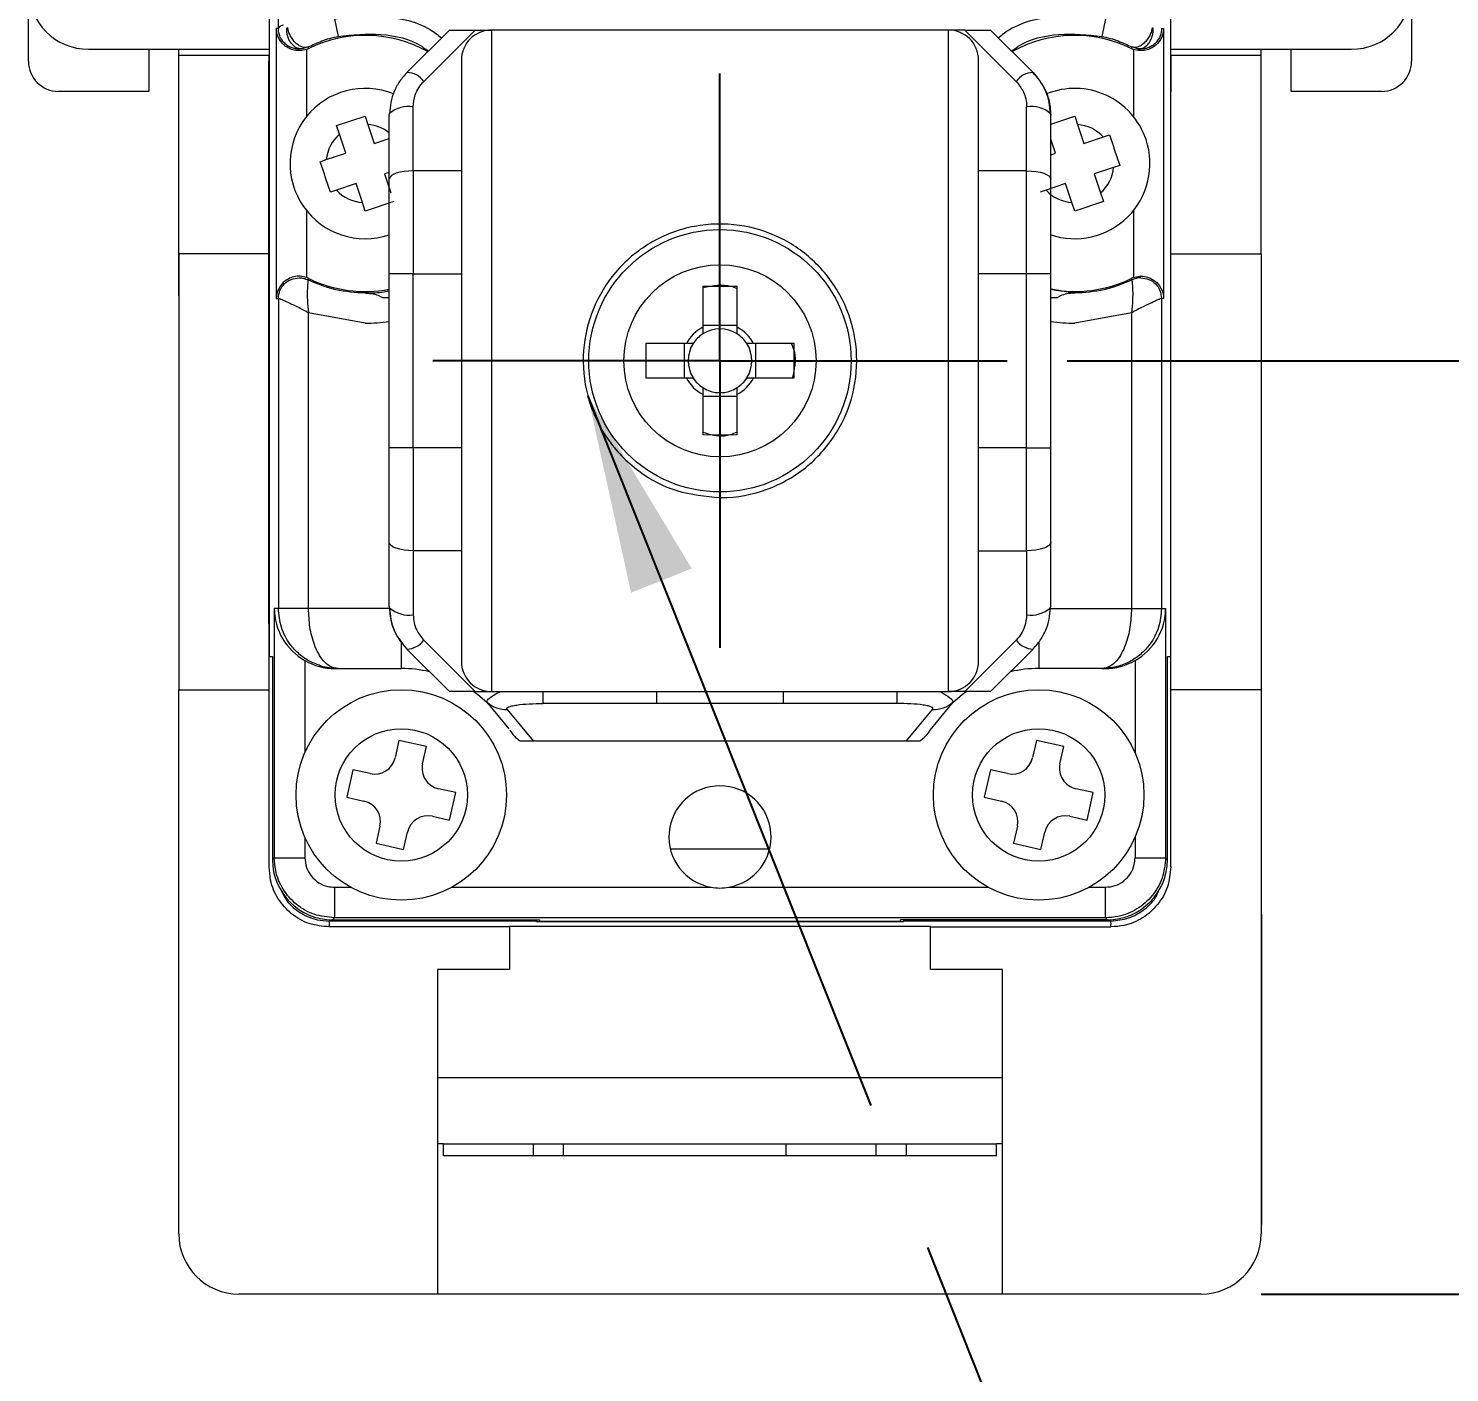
# Paper-space layout '시트1-ENG' of a CAD drawing. Header units: inches. Extents: x 0.2 to 16.3, y 0.2 to 11.5.
# Drawn here: x 0.761 to 1.691, y 6.651 to 7.531 of the extents above; entities that cross this region are included whole.
import ezdxf

# ---------------------------------------------------------------- set-up
doc = ezdxf.new("R2010")
doc.units = ezdxf.units.IN
doc.header["$MEASUREMENT"] = 0
doc.linetypes.add('CENTERX2', pattern=[0.8, 0.5, -0.1, 0.1, -0.1])
doc.layers.add('CENTER_LINE', color=7, linetype='CENTERX2')
doc.styles.add('SLDTEXTSTYLE0', font='TXT', dxfattribs={"width": 0.7})
doc.dimstyles.new('SLDDIMSTYLE4', dxfattribs={"dimtxt": 0.15748, "dimasz": 0.13, "dimexe": 0, "dimexo": 0.0625, "dimgap": 0.03937, "dimtad": 1, "dimdec": 3, "dimrnd": 1e-09, "dimdsep": 46, "dimtxsty": 'SLDTEXTSTYLE0', "dimsah": 1, "dimcen": 0.09, "dimadec": 0, "dimazin": 2, "dimtfac": 1, "dimtdec": 3, "dimtmove": 0, "dimatfit": 0, "dimfxl": 1, "dimfrac": 2, "dimtolj": 1, "dimtzin": 12, "dimarcsym": 0})
doc.dimstyles.new('SLDDIMSTYLE9', dxfattribs={"dimtxt": 0.18, "dimasz": 0.13, "dimexe": 0, "dimexo": 0.0625, "dimgap": 0, "dimtad": 0, "dimtih": 1, "dimtoh": 1, "dimdec": 0, "dimrnd": 1e-09, "dimzin": 0, "dimdsep": 46, "dimtxsty": 'Standard', "dimsah": 1, "dimcen": 0.09, "dimadec": 0, "dimazin": 0, "dimtfac": 0.13, "dimtdec": 0, "dimtofl": 0, "dimtmove": 0, "dimatfit": 3, "dimfxl": 1, "dimfrac": 2, "dimtolj": 1, "dimtzin": 0, "dimarcsym": 0})

# ---------------------------------------------------------------- blocks, each defined once
blk = doc.blocks.new('_D_60')
at = {"layer": 'CENTER_LINE'}
for p, q in [((2.07703, 7.31327), (2.07703, 7.56327)), ((1.44072, 7.31327), (2.1164, 7.31327)), ((2.07703, 6.70225), (2.07703, 7.31327)), ((1.56769, 6.70225), (2.1164, 6.70225)), ((2.07703, 6.70225), (2.07703, 6.45225))]:
    blk.add_line(p, q, dxfattribs=at)
for points in [[(2.07703, 7.31327), (2.09703, 7.44327), (2.05703, 7.44327)], [(2.07703, 6.70225), (2.05703, 6.57225), (2.09703, 6.57225)]]:
    blk.add_solid(points, dxfattribs=at)
at = {"layer": 'CENTER_LINE', "insert": (1.87403, 6.76629), "char_height": 0.15748, "attachment_point": 1, "rotation": 90, "style": 'SLDTEXTSTYLE0'}
blk.add_mtext('0.611', dxfattribs=at)
blk = doc.blocks.new('SW_CENTERMARKSYMBOL_19')
at = {"layer": 'CENTER_LINE', "color": 0}
for p, q in [((0, 0.09843), (0, 0.18799)), ((0, 0), (0, 0.09843)), ((-0.09843, 0), (-0.18799, 0)), ((0, 0), (-0.09843, 0)), ((0, 0), (0, -0.09843)), ((0, 0), (0.09843, 0)), ((0.09843, 0), (0.18799, 0)), ((0, -0.09843), (0, -0.18799))]:
    blk.add_line(p, q, dxfattribs=at)

psp = doc.layouts.new('시트1-ENG')

# ---------------------------------------------------------------- linework, layer by layer
at = {"color": 7, "linetype": 'Continuous', "lineweight": 18}
for p, q in [((0.91842, 7.11966), (0.91842, 7.8558)), ((0.9227, 7.848), (0.92421, 7.53088)), ((1.50843, 7.11966), (1.50843, 7.70972)), ((0.7606, 7.50934), (0.7606, 7.55658)), ((1.66611, 7.55658), (1.66611, 7.50934)), ((0.9609, 7.53724), (0.96336, 7.52569)), ((1.46581, 7.53724), (1.46335, 7.52569)), ((0.92421, 7.53088), (0.9229, 7.53088)), ((0.9229, 7.53088), (0.9229, 7.35411)), ((1.03619, 7.5298), (1.00835, 7.50197)), ((1.01949, 7.49622), (1.05308, 7.5298)), ((1.03619, 7.5298), (1.05308, 7.5298)), ((1.05308, 7.5298), (1.06375, 7.5298)), ((1.06375, 7.5298), (1.06375, 7.09673)), ((1.36296, 7.5298), (1.06375, 7.5298)), ((1.36296, 7.09673), (1.36296, 7.5298)), ((1.37364, 7.5298), (1.36296, 7.5298)), ((1.40722, 7.49622), (1.37364, 7.5298)), ((1.37364, 7.5298), (1.39052, 7.5298)), ((1.39052, 7.5298), (1.41836, 7.50197)), ((1.5025, 7.53088), (1.50382, 7.53088)), ((1.50382, 7.53088), (1.50382, 7.35411)), ((0.94371, 7.51875), (0.93984, 7.51753)), ((0.94416, 7.51783), (0.94371, 7.51875)), ((1.483, 7.51875), (1.48255, 7.51783)), ((1.48687, 7.51753), (1.483, 7.51875)), ((0.79997, 7.51721), (0.91842, 7.51721)), ((0.83934, 7.51721), (0.83934, 7.48965)), ((0.85897, 7.51324), (0.85903, 7.51324)), ((0.85903, 7.35577), (0.85897, 7.51324)), ((0.85903, 7.51327), (0.85903, 7.51721)), ((0.85903, 7.38335), (0.85903, 7.51327)), ((0.85903, 7.51327), (0.91808, 7.51327)), ((0.91808, 7.51327), (0.91808, 7.48965)), ((0.91808, 7.51327), (0.91842, 7.51327)), ((0.91808, 7.35391), (0.91808, 7.50942)), ((0.91808, 7.50942), (0.91842, 7.50942)), ((1.50843, 7.51721), (1.62674, 7.51721)), ((1.50843, 7.51327), (1.50863, 7.51327)), ((1.50863, 7.50942), (1.50843, 7.50942)), ((1.50863, 7.51327), (1.56769, 7.51327)), ((1.50863, 7.51327), (1.50863, 7.48965)), ((1.50863, 7.35391), (1.50863, 7.50942)), ((1.56769, 7.51327), (1.56769, 7.51721)), ((1.56769, 7.38335), (1.56769, 7.51327)), ((1.58737, 7.48965), (1.58737, 7.51721)), ((0.83934, 7.48965), (0.78029, 7.48965)), ((1.64643, 7.48965), (1.58737, 7.48965)), ((0.96235, 7.46727), (0.98102, 7.47353)), ((0.98102, 7.47353), (0.98289, 7.46793)), ((0.99682, 7.47413), (0.99707, 7.47508)), ((0.99682, 7.43222), (0.99682, 7.47413)), ((1.01257, 7.43761), (1.01257, 7.47951)), ((1.41414, 7.43761), (1.41414, 7.47951)), ((1.42964, 7.47508), (1.42989, 7.47413)), ((1.42989, 7.43222), (1.42989, 7.47413)), ((1.42989, 7.46827), (1.44558, 7.47353)), ((1.44558, 7.47353), (1.44746, 7.46793)), ((0.96423, 7.46167), (0.96235, 7.46727)), ((0.98289, 7.46793), (0.98706, 7.4555)), ((1.44746, 7.46793), (1.45163, 7.4555)), ((0.9684, 7.44924), (0.96423, 7.46167)), ((0.98706, 7.4555), (0.99682, 7.45877)), ((1.43297, 7.44924), (1.42989, 7.45841)), ((1.45163, 7.4555), (1.46442, 7.45979)), ((1.46442, 7.45979), (1.46839, 7.46112)), ((0.95164, 7.44362), (0.95561, 7.44495)), ((0.95561, 7.44495), (0.9684, 7.44924)), ((1.42989, 7.44821), (1.43297, 7.44924)), ((0.99682, 7.4366), (0.99375, 7.43557)), ((0.99375, 7.43557), (0.99791, 7.42314)), ((1.01257, 7.43761), (1.01257, 7.37028)), ((1.04406, 7.43761), (1.01257, 7.43761)), ((1.41414, 7.43761), (1.38265, 7.43761)), ((1.41414, 7.37028), (1.41414, 7.43761)), ((1.4711, 7.43986), (1.45831, 7.43557)), ((1.45831, 7.43557), (1.46248, 7.42314)), ((1.47508, 7.44119), (1.4711, 7.43986)), ((0.96229, 7.42502), (0.95832, 7.42369)), ((0.97508, 7.42931), (0.96229, 7.42502)), ((0.97925, 7.41688), (0.97508, 7.42931)), ((1.42686, 7.42502), (1.42289, 7.42369)), ((1.43965, 7.42931), (1.42686, 7.42502)), ((1.44382, 7.41688), (1.43965, 7.42931)), ((0.98113, 7.41128), (0.97925, 7.41688)), ((0.99979, 7.41754), (0.98113, 7.41128)), ((1.4457, 7.41128), (1.44382, 7.41688)), ((1.46436, 7.41754), (1.4457, 7.41128)), ((1.46248, 7.42314), (1.46436, 7.41754)), ((0.91808, 7.38335), (0.85903, 7.38335)), ((0.85903, 7.38335), (0.85903, 7.09791)), ((1.50863, 7.38335), (1.56769, 7.38335)), ((1.56769, 7.38335), (1.56769, 7.09791)), ((1.01257, 7.37028), (0.99682, 7.37028)), ((0.99682, 7.25626), (0.99682, 7.37028)), ((1.01257, 7.25626), (1.01257, 7.37028)), ((1.01257, 7.37028), (1.04406, 7.37028)), ((1.41414, 7.37028), (1.38265, 7.37028)), ((1.42989, 7.37028), (1.41414, 7.37028)), ((1.41414, 7.25626), (1.41414, 7.37028)), ((1.42989, 7.25626), (1.42989, 7.37028)), ((0.9437, 7.36622), (0.94416, 7.36716)), ((1.21336, 7.36192), (1.2021, 7.3618)), ((1.2021, 7.3618), (1.2021, 7.33523)), ((1.22462, 7.3618), (1.21336, 7.36192)), ((1.22462, 7.33523), (1.22462, 7.3618)), ((1.44503, 7.35756), (1.42989, 7.36022)), ((1.48255, 7.36716), (1.48301, 7.36622)), ((0.91808, 7.14131), (0.91808, 7.35391)), ((0.9229, 7.35411), (0.92427, 7.35411)), ((0.92427, 7.35411), (0.92427, 7.15115)), ((0.98168, 7.35756), (0.98107, 7.35756)), ((0.99244, 7.35461), (0.99682, 7.35461)), ((1.42989, 7.35461), (1.43427, 7.35461)), ((1.44564, 7.35756), (1.44503, 7.35756)), ((1.50244, 7.35411), (1.50244, 7.15115)), ((1.50382, 7.35411), (1.50244, 7.35411)), ((1.50863, 7.14131), (1.50863, 7.35391)), ((1.56769, 7.35589), (1.56776, 7.15245)), ((0.94395, 7.15115), (0.94396, 7.34469)), ((0.98107, 7.33788), (0.94396, 7.34469)), ((1.48274, 7.34468), (1.44564, 7.33788)), ((1.48274, 7.34468), (1.48276, 7.15115)), ((1.2021, 7.33658), (1.22462, 7.33658)), ((1.19139, 7.32453), (1.16482, 7.32453)), ((1.16482, 7.32453), (1.16482, 7.30201)), ((1.19005, 7.30201), (1.19005, 7.32453)), ((1.26189, 7.32453), (1.23532, 7.32453)), ((1.23666, 7.32453), (1.23666, 7.30201)), ((1.26189, 7.30201), (1.26189, 7.32453)), ((1.16482, 7.30201), (1.19139, 7.30201)), ((1.23532, 7.30201), (1.26189, 7.30201)), ((1.2021, 7.29131), (1.2021, 7.26474)), ((1.22462, 7.28996), (1.2021, 7.28996)), ((1.22462, 7.26474), (1.22462, 7.29131)), ((1.21336, 7.26461), (1.2021, 7.26474)), ((1.22462, 7.26474), (1.21336, 7.26461)), ((1.01257, 7.25626), (0.99682, 7.25626)), ((1.01257, 7.25626), (1.01257, 7.18893)), ((1.04406, 7.25626), (1.01257, 7.25626)), ((1.41414, 7.25626), (1.38265, 7.25626)), ((1.41414, 7.18893), (1.41414, 7.25626)), ((1.41414, 7.25626), (1.42989, 7.25626)), ((0.99682, 7.15241), (0.99682, 7.19432)), ((1.42989, 7.15241), (1.42989, 7.19432)), ((1.04406, 7.18893), (1.01257, 7.18893)), ((1.01257, 7.18893), (1.01257, 7.14703)), ((1.38265, 7.18893), (1.41414, 7.18893)), ((1.41414, 7.18893), (1.41414, 7.14703)), ((0.92427, 7.15115), (0.92159, 7.15115)), ((0.92159, 7.15115), (0.92159, 6.98792)), ((0.99707, 7.15145), (0.99682, 7.15241)), ((1.42989, 7.15241), (1.42964, 7.15145)), ((1.48276, 7.15115), (1.50244, 7.15115)), ((1.50244, 7.15115), (1.50513, 7.15115)), ((1.50513, 7.15115), (1.50513, 6.98792)), ((1.56769, 7.15245), (1.56776, 7.15245)), ((1.56776, 7.15245), (1.56789, 6.7497)), ((0.91808, 7.14131), (0.91822, 7.14131)), ((0.91822, 6.98186), (0.91822, 7.14131)), ((1.50849, 7.14131), (1.50863, 7.14131)), ((1.50849, 6.98186), (1.50849, 7.14131)), ((1.05308, 7.09673), (1.01949, 7.13032)), ((1.40722, 7.13032), (1.37364, 7.09673)), ((0.91842, 7.11966), (0.92035, 7.11966)), ((0.92035, 7.11966), (0.92035, 6.98669)), ((1.00835, 7.12457), (1.03619, 7.09673)), ((1.39052, 7.09673), (1.41836, 7.12457)), ((1.50636, 7.11966), (1.50843, 7.11966)), ((1.50636, 6.98669), (1.50636, 7.11966)), ((0.94161, 7.11706), (0.94161, 7.05672)), ((0.9613, 7.11178), (0.9633, 7.11178)), ((0.9633, 7.11178), (1.00469, 7.11178)), ((1.46341, 7.11178), (1.42202, 7.11178)), ((1.46341, 7.11178), (1.46541, 7.11178)), ((1.4851, 7.11706), (1.4851, 7.05672)), ((0.85903, 6.74162), (0.85903, 7.09791)), ((0.85903, 7.09791), (0.91822, 7.09791)), ((1.05308, 7.09673), (1.03619, 7.09673)), ((1.05308, 7.09673), (1.06375, 7.09673)), ((1.06079, 7.08984), (1.07508, 7.07221)), ((1.06375, 7.09673), (1.36296, 7.09673)), ((1.17202, 7.08893), (1.17202, 7.09673)), ((1.25469, 7.09673), (1.25469, 7.08893)), ((1.35097, 7.0714), (1.36592, 7.08984)), ((1.37364, 7.09673), (1.36296, 7.09673)), ((1.39052, 7.09673), (1.37364, 7.09673)), ((1.56769, 7.09791), (1.50849, 7.09791)), ((1.56769, 7.09791), (1.56769, 6.74162)), ((1.09119, 7.06454), (1.07415, 7.085)), ((1.17202, 7.08893), (1.09761, 7.08893)), ((1.25469, 7.08893), (1.17202, 7.08893)), ((1.3291, 7.08893), (1.25469, 7.08893)), ((1.33552, 7.06454), (1.35256, 7.085)), ((1.00319, 7.06464), (1.0007, 7.05343)), ((1.02113, 7.06066), (1.00319, 7.06464)), ((1.09119, 7.06454), (1.33552, 7.06454)), ((1.42052, 7.06464), (1.41803, 7.05343)), ((1.43845, 7.06066), (1.42052, 7.06464)), ((1.01864, 7.04945), (1.02113, 7.06066)), ((1.43596, 7.04945), (1.43845, 7.06066)), ((0.97306, 7.04545), (0.96907, 7.02752)), ((0.98427, 7.04296), (0.97306, 7.04545)), ((1.39038, 7.04545), (1.3864, 7.02752)), ((1.40159, 7.04296), (1.39038, 7.04545)), ((0.96907, 7.02752), (0.98028, 7.02503)), ((1.04032, 7.03052), (1.02911, 7.03301)), ((1.03633, 7.01258), (1.04032, 7.03052)), ((1.3864, 7.02752), (1.39761, 7.02503)), ((1.45764, 7.03052), (1.44643, 7.03301)), ((1.45366, 7.01258), (1.45764, 7.03052)), ((0.99075, 7.00859), (0.98826, 6.99738)), ((1.02512, 7.01507), (1.03633, 7.01258)), ((1.40807, 7.00859), (1.40558, 6.99738)), ((1.44245, 7.01507), (1.45366, 7.01258)), ((0.94161, 7.00131), (0.94161, 6.98792)), ((0.98826, 6.99738), (1.0062, 6.9934)), ((1.0062, 6.9934), (1.00868, 7.00461)), ((1.40558, 6.99738), (1.42352, 6.9934)), ((1.42352, 6.9934), (1.42601, 7.00461)), ((1.4851, 7.00131), (1.4851, 6.98792)), ((0.92159, 6.98792), (0.92035, 6.98669)), ((0.92159, 6.98792), (0.94161, 6.98792)), ((1.24586, 6.99358), (1.18085, 6.99358)), ((1.4851, 6.98792), (1.50513, 6.98792)), ((1.50513, 6.98792), (1.50636, 6.98669)), ((0.96095, 6.96859), (0.9716, 6.96859)), ((0.96095, 6.96859), (0.96095, 6.94856)), ((1.03779, 6.96859), (1.20756, 6.96859)), ((1.21915, 6.96859), (1.38892, 6.96859)), ((1.45511, 6.96859), (1.46576, 6.96859)), ((1.46576, 6.94856), (1.46576, 6.96859)), ((1.09328, 6.94648), (0.95745, 6.94648)), ((1.07556, 6.94264), (0.95745, 6.94264)), ((0.96095, 6.94856), (0.95971, 6.94732)), ((0.95971, 6.94732), (1.09525, 6.94732)), ((1.46576, 6.94856), (0.96095, 6.94856)), ((1.07556, 6.94312), (1.35115, 6.94312)), ((1.07556, 6.94264), (1.07556, 6.94312)), ((1.07556, 6.94264), (1.07556, 6.91484)), ((1.09328, 6.94732), (1.09328, 6.94648)), ((1.09328, 6.946), (1.09328, 6.94648)), ((1.33343, 6.946), (1.09328, 6.946)), ((1.09525, 6.94732), (1.09525, 6.94643)), ((1.09525, 6.94643), (1.33147, 6.94643)), ((1.467, 6.94732), (1.33147, 6.94732)), ((1.33147, 6.94643), (1.33147, 6.94732)), ((1.33343, 6.94732), (1.33343, 6.94648)), ((1.46926, 6.94648), (1.33343, 6.94648)), ((1.33343, 6.946), (1.33343, 6.94648)), ((1.35115, 6.94264), (1.35115, 6.94312)), ((1.35115, 6.91484), (1.35115, 6.94264)), ((1.35115, 6.94264), (1.46926, 6.94264)), ((1.46576, 6.94856), (1.467, 6.94732)), ((1.07556, 6.91484), (1.02832, 6.91484)), ((1.02832, 6.91484), (1.02832, 6.70225)), ((1.3984, 6.91484), (1.35115, 6.91484)), ((1.3984, 6.70225), (1.3984, 6.91484)), ((1.02832, 6.844), (1.3984, 6.84413)), ((1.03225, 6.80067), (1.02832, 6.80067)), ((1.03225, 6.7928), (1.03225, 6.80067)), ((1.03225, 6.80067), (1.09131, 6.80067)), ((1.39446, 6.7928), (1.03225, 6.7928)), ((1.09131, 6.80067), (1.11099, 6.80067)), ((1.11099, 6.7928), (1.11099, 6.80067)), ((1.11099, 6.80067), (1.25666, 6.80067)), ((1.25666, 6.80067), (1.31572, 6.80067)), ((1.31572, 6.7928), (1.31572, 6.80067)), ((1.31572, 6.80067), (1.3354, 6.80067)), ((1.3354, 6.80067), (1.39446, 6.80067)), ((1.3984, 6.80067), (1.39446, 6.80067)), ((1.39446, 6.7928), (1.39446, 6.80067)), ((1.56789, 6.7497), (1.56769, 6.74566)), ((1.02832, 6.70225), (0.8984, 6.70225)), ((1.3984, 6.70225), (1.02832, 6.70225)), ((1.52832, 6.70225), (1.3984, 6.70225))]:
    psp.add_line(p, q, dxfattribs=at)
at = {"color": 8, "linetype": 'Continuous', "lineweight": 18}
for p, q in [((0.94258, 7.51717), (0.94258, 7.47306)), ((1.48413, 7.51717), (1.48413, 7.47306)), ((0.94258, 7.41174), (0.94258, 7.36782)), ((1.48413, 7.41174), (1.48413, 7.36782)), ((0.99699, 7.15115), (0.94395, 7.15115)), ((1.42961, 7.15115), (1.48276, 7.15115)), ((1.00469, 7.1286), (1.00469, 7.11178)), ((1.42202, 7.12861), (1.42202, 7.11178)), ((1.09761, 7.08893), (1.09761, 7.09673)), ((1.3291, 7.09673), (1.3291, 7.08893)), ((1.09131, 6.7928), (1.09131, 6.80067)), ((1.25666, 6.7928), (1.25666, 6.80067)), ((1.3354, 6.7928), (1.3354, 6.80067))]:
    psp.add_line(p, q, dxfattribs=at)
at = {"color": 7, "linetype": 'Continuous', "lineweight": 18, "flags": 128}
for points in [[(1.01257, 7.43761), (1.0095, 7.4375), (1.00654, 7.4372), (1.00382, 7.4367), (1.00143, 7.43603), (0.99947, 7.43521), (0.99802, 7.43428), (0.99712, 7.43327), (0.99682, 7.43222)], [(1.41414, 7.43761), (1.41722, 7.4375), (1.42017, 7.4372), (1.42289, 7.4367), (1.42528, 7.43603), (1.42724, 7.43521), (1.42869, 7.43428), (1.42959, 7.43327), (1.42989, 7.43222)], [(1.01257, 7.18893), (1.0095, 7.18903), (1.00654, 7.18934), (1.00382, 7.18984), (1.00143, 7.19051), (0.99947, 7.19132), (0.99802, 7.19226), (0.99712, 7.19327), (0.99682, 7.19432)], [(1.42989, 7.19432), (1.42959, 7.19327), (1.42869, 7.19226), (1.42724, 7.19132), (1.42528, 7.19051), (1.42289, 7.18984), (1.42017, 7.18934), (1.41722, 7.18903), (1.41414, 7.18893)], [(1.05226, 7.09673), (1.0549, 7.0948), (1.06079, 7.08984)], [(1.36592, 7.08984), (1.37182, 7.0948), (1.37446, 7.09673)]]:
    psp.add_lwpolyline(points, dxfattribs=at)
at = {"color": 7, "linetype": 'Continuous', "lineweight": 18}
for centre, radius in [((1.21336, 7.31327), 0.08589), ((1.21336, 7.31327), 0.0629), ((1.00469, 7.02902), 0.0689), ((1.42202, 7.02902), 0.0689), ((1.00469, 7.02902), 0.04331), ((1.42202, 7.02902), 0.04331)]:
    psp.add_circle(centre, radius, dxfattribs=at)
for centre, radius, start, end in [((0.79997, 7.55658), 0.03937, 180, 270), ((1.62674, 7.55658), 0.03937, 270, 0), ((0.92788, 7.52886), 0.00419, 92.8684, 151.15593), ((1.06375, 7.51012), 0.01969, 90, 180), ((1.36296, 7.51012), 0.01969, 0, 90), ((0.98107, 7.44249), 0.08389, 60.74455, 116.10388), ((1.44564, 7.44249), 0.08389, 63.89612, 119.25545), ((0.78029, 7.50934), 0.01969, 180, 270), ((0.93777, 7.53088), 0.01453, 289.34492, 296.10388), ((1.48895, 7.53088), 0.01453, 243.89612, 250.65508), ((1.64643, 7.50934), 0.01969, 270, 0), ((1.00813, 7.48787), 0.01409, 36.29518, 89.08926), ((1.41858, 7.48787), 0.01409, 90.91074, 143.70482), ((0.98107, 7.4424), 0.04921, 67.82019, 288.5391), ((1.44564, 7.4424), 0.04921, 18.5391, 112.09814), ((1.44564, 7.4424), 0.02559, 42.79227, 85.91924), ((0.98107, 7.4424), 0.02559, 131.15897, 174.28594), ((1.44564, 7.4424), 0.04921, 250.96461, 18.5391), ((1.44564, 7.4424), 0.02559, 311.15897, 354.28594), ((0.98107, 7.4424), 0.02559, 222.79227, 265.91924), ((1.44564, 7.4424), 0.02559, 222.79227, 265.91924), ((0.93777, 7.35411), 0.01453, 63.89612, 70.65508), ((0.98107, 7.44249), 0.08389, 243.89612, 280.81935), ((1.44564, 7.44249), 0.08389, 259.18065, 296.10388), ((1.48895, 7.35411), 0.01453, 109.34492, 116.10388), ((1.21336, 7.31327), 0.02468, 117.14285, 152.85715), ((1.21336, 7.31327), 0.02086, 57.33539, 122.66461), ((1.21336, 7.31327), 0.02468, 27.14285, 62.85715), ((1.21336, 7.31327), 0.02086, 147.33539, 212.66461), ((1.21336, 7.31327), 0.02086, 122.66461, 147.33539), ((1.21336, 7.31327), 0.02086, 32.66461, 57.33539), ((1.21336, 7.31327), 0.02086, 327.33539, 32.66461), ((1.21336, 7.31327), 0.02468, 207.14285, 242.85715), ((1.21336, 7.31327), 0.02086, 212.66461, 237.33539), ((1.21336, 7.31327), 0.02086, 237.33539, 302.66461), ((1.21336, 7.31327), 0.02468, 297.14285, 332.85715), ((1.21336, 7.31327), 0.02086, 302.66461, 327.33539), ((1.00813, 7.13866), 0.01409, 270.91075, 323.70482), ((1.41858, 7.13866), 0.01409, 216.29518, 269.08926), ((1.00469, 7.02911), 0.08268, 77.03081, 90), ((1.06375, 7.11642), 0.01969, 180, 270), ((1.36296, 7.11642), 0.01969, 270, 0), ((1.42202, 7.02911), 0.08268, 90, 102.96919), ((1.07329, 7.10347), 0.01849, 227.47679, 272.6664), ((1.35342, 7.10347), 0.01849, 267.3336, 312.52321), ((0.98725, 7.05641), 0.01378, 257.48214, 347.48214), ((1.40458, 7.05641), 0.01378, 257.48214, 347.48214), ((1.03209, 7.04646), 0.01378, 167.48214, 257.48214), ((1.44942, 7.04646), 0.01378, 167.48214, 257.48214), ((1.21336, 7.00155), 0.03346, 279.97078, 260.02922), ((0.9773, 7.01157), 0.01378, 347.48214, 77.48214), ((1.39462, 7.01157), 0.01378, 347.48214, 77.48214), ((1.02214, 7.00162), 0.01378, 77.48214, 167.48214), ((1.43946, 7.00162), 0.01378, 77.48214, 167.48214), ((1.21336, 7.00155), 0.03346, 260.02922, 279.97078), ((0.8984, 6.74162), 0.03937, 180, 270), ((1.52832, 6.74162), 0.03937, 270, 0)]:
    psp.add_arc(centre, radius, start, end, dxfattribs=at)
at = {"color": 8, "linetype": 'Continuous', "lineweight": 18}
for centre, radius, start, end in [((1.00952, 7.46084), 0.01892, 80.74286, 131.15985), ((1.41719, 7.46084), 0.01892, 48.84453, 99.25563), ((0.98107, 7.4424), 0.02559, 52.02013, 85.91924), ((0.98107, 7.44249), 0.10461, 270, 278.65799), ((1.44564, 7.44249), 0.10461, 261.34201, 270), ((1.00952, 7.1657), 0.01892, 228.84453, 279.25563), ((1.41719, 7.1657), 0.01892, 260.74286, 311.15985)]:
    psp.add_arc(centre, radius, start, end, dxfattribs=at)
at = {"color": 7, "linetype": 'Continuous', "lineweight": 18}
for centre, major_axis, ratio, start_param, end_param in [((0.96165, 7.15115), (0.04006, 0), 0.982697, 3.141593, 4.188702), ((1.46506, 7.15115), (0.04006, 0), 0.982697, 5.236076, 6.283185), ((0.9613, 7.15115), (-0.03938, 0), 0.999848, 1.04711, 1.570796), ((1.46541, 7.15115), (-0.03938, 0), 0.999848, 1.570796, 2.094483), ((0.95972, 6.9867), (0.02785, 0.02785), 0.999695, 2.356347, 3.926839), ((1.46699, 6.9867), (0.02785, -0.02785), 0.999695, 5.497939, 7.068431)]:
    psp.add_ellipse(centre, major_axis=major_axis, ratio=ratio, start_param=start_param, end_param=end_param, dxfattribs=at)
at = {"color": 8, "linetype": 'Continuous', "lineweight": 18}
for points, knots in [([(0.9609, 7.53724), (0.97182, 7.53829), (0.99439, 7.54046), (1.01965, 7.53421), (1.02983, 7.52564), (1.03102, 7.52464)], [0, 0, 0, 0, 0.45305, 0.936084, 1, 1, 1, 1]), ([(1.46581, 7.53724), (1.45452, 7.53829), (1.43193, 7.54038), (1.40678, 7.53398), (1.39688, 7.52564), (1.39569, 7.52464)], [0, 0, 0, 0, 0.468042, 0.936085, 1, 1, 1, 1]), ([(0.94964, 7.11451), (0.94781, 7.1152), (0.94339, 7.11687), (0.93738, 7.12138), (0.93085, 7.12849), (0.92544, 7.13846), (0.92465, 7.147), (0.92427, 7.15115)], [0, 0, 0, 0, 0.130966, 0.316821, 0.484642, 0.749693, 1, 1, 1, 1]), ([(1.06079, 7.08984), (1.06083, 7.09034), (1.06092, 7.09136), (1.06482, 7.09424), (1.0685, 7.09621), (1.06947, 7.09673)], [0, 0, 0, 0, 0.415304, 0.845033, 1, 1, 1, 1]), ([(1.35725, 7.09673), (1.35787, 7.09641), (1.3615, 7.09451), (1.36568, 7.0915), (1.36584, 7.09038), (1.36592, 7.08984)], [0, 0, 0, 0, 0.0950468, 0.5575842, 1, 1, 1, 1])]:
    psp.add_open_spline(points, degree=3, knots=knots, dxfattribs=at)
at = {"color": 7, "linetype": 'Continuous', "lineweight": 18}
for points, knots in [([(0.94258, 7.51717), (0.94124, 7.51682), (0.93856, 7.51612), (0.93451, 7.51652), (0.93032, 7.51802), (0.92608, 7.52134), (0.92352, 7.52595), (0.92293, 7.52941), (0.9229, 7.53084), (0.9229, 7.53088)], [0, 0, 0, 0, 0.117763, 0.235394, 0.357437, 0.547783, 0.812584, 0.994967, 1, 1, 1, 1]), ([(0.93984, 7.51753), (0.93887, 7.51744), (0.93692, 7.51725), (0.934, 7.51778), (0.93127, 7.51888), (0.92885, 7.52055), (0.92684, 7.52269), (0.92535, 7.52521), (0.92439, 7.52798), (0.92427, 7.52991), (0.92421, 7.53088)], [0, 0, 0, 0, 0.125681, 0.251512, 0.377496, 0.503635, 0.628468, 0.752759, 0.87658, 1, 1, 1, 1]), ([(0.93984, 7.51753), (0.93926, 7.5175), (0.93806, 7.51744), (0.93616, 7.51807), (0.93426, 7.51932), (0.93253, 7.52121), (0.93113, 7.52358), (0.93019, 7.5262), (0.92967, 7.52885), (0.92967, 7.53054), (0.92968, 7.53136)], [0, 0, 0, 0, 0.113183, 0.235918, 0.365964, 0.5, 0.634036, 0.764082, 0.886817, 1, 1, 1, 1]), ([(0.94371, 7.51875), (0.94319, 7.51858), (0.9421, 7.51821), (0.94011, 7.51845), (0.93789, 7.51939), (0.93563, 7.52113), (0.93358, 7.5235), (0.93197, 7.52619), (0.93085, 7.52891), (0.9305, 7.53065), (0.93034, 7.53147)], [0, 0, 0, 0, 0.110626, 0.23271, 0.363836, 0.5, 0.636164, 0.76729, 0.889374, 1, 1, 1, 1]), ([(0.96336, 7.52569), (0.97265, 7.52663), (0.99123, 7.52851), (1.01221, 7.52366), (1.02108, 7.51705), (1.02243, 7.51604)], [0, 0, 0, 0, 0.458726, 0.917452, 1, 1, 1, 1]), ([(1.40428, 7.51604), (1.40563, 7.51705), (1.4145, 7.52366), (1.43548, 7.52851), (1.45406, 7.52663), (1.46335, 7.52569)], [0, 0, 0, 0, 0.082543, 0.541272, 1, 1, 1, 1]), ([(1.49637, 7.53147), (1.49621, 7.53065), (1.49586, 7.52891), (1.49474, 7.52619), (1.49313, 7.5235), (1.49108, 7.52113), (1.48882, 7.51939), (1.4866, 7.51845), (1.48461, 7.51821), (1.48352, 7.51858), (1.483, 7.51875)], [0, 0, 0, 0, 0.110626, 0.23271, 0.363836, 0.5, 0.636164, 0.76729, 0.889374, 1, 1, 1, 1]), ([(1.50382, 7.53088), (1.50381, 7.53084), (1.50378, 7.52941), (1.5032, 7.52595), (1.50063, 7.52134), (1.49639, 7.51802), (1.4922, 7.51652), (1.48815, 7.51612), (1.48547, 7.51682), (1.48413, 7.51717)], [0, 0, 0, 0, 0.005034, 0.187416, 0.452217, 0.642563, 0.764606, 0.882237, 1, 1, 1, 1]), ([(1.48687, 7.51753), (1.48748, 7.5175), (1.48873, 7.51744), (1.49068, 7.51813), (1.49261, 7.51945), (1.49432, 7.5214), (1.49567, 7.52379), (1.49657, 7.52638), (1.49704, 7.52895), (1.49704, 7.53058), (1.49704, 7.53136)], [0, 0, 0, 0, 0.118146, 0.244995, 0.37775, 0.512674, 0.645653, 0.772913, 0.891593, 1, 1, 1, 1]), ([(1.5025, 7.53088), (1.50233, 7.52921), (1.50205, 7.52661), (1.50036, 7.52341), (1.4986, 7.52125), (1.4963, 7.51939), (1.49383, 7.51816), (1.49058, 7.51728), (1.48833, 7.51743), (1.48687, 7.51753)], [0, 0, 0, 0, 0.2119795, 0.3314839, 0.4597292, 0.5690334, 0.7108627, 0.8132988, 1, 1, 1, 1]), ([(0.94371, 7.51875), (0.94657, 7.5201), (0.95085, 7.52211), (0.95789, 7.52441), (0.96156, 7.52527), (0.96336, 7.52569)], [0, 0, 0, 0, 0.50598, 0.757681, 1, 1, 1, 1]), ([(1.46335, 7.52569), (1.46515, 7.52527), (1.46882, 7.52441), (1.47586, 7.52211), (1.48014, 7.5201), (1.483, 7.51875)], [0, 0, 0, 0, 0.242384, 0.494157, 1, 1, 1, 1]), ([(1.04406, 7.51012), (1.04406, 7.50946), (1.04406, 7.50815), (1.04406, 7.49893), (1.04406, 7.48836), (1.04406, 7.47483), (1.04406, 7.45345), (1.04406, 7.42198), (1.04406, 7.38701), (1.04406, 7.35038), (1.04406, 7.31326), (1.04406, 7.27616), (1.04406, 7.24589), (1.04406, 7.22256), (1.04406, 7.19941), (1.04406, 7.17309), (1.04406, 7.14748), (1.04406, 7.1295), (1.04406, 7.1184), (1.04406, 7.11708), (1.04406, 7.11642)], [0, 0, 0, 0, 0.060021, 0.119991, 0.1522, 0.184375, 0.250041, 0.315707, 0.380009, 0.440022, 0.5, 0.560013, 0.619992, 0.6522, 0.684376, 0.750042, 0.815708, 0.88001, 0.939996, 1, 1, 1, 1]), ([(1.38265, 7.11642), (1.38265, 7.11708), (1.38265, 7.1184), (1.38265, 7.1295), (1.38265, 7.14748), (1.38265, 7.17309), (1.38265, 7.19941), (1.38265, 7.22256), (1.38265, 7.24589), (1.38265, 7.27616), (1.38265, 7.31326), (1.38265, 7.35038), (1.38265, 7.38701), (1.38265, 7.42198), (1.38265, 7.45345), (1.38265, 7.47483), (1.38265, 7.48836), (1.38265, 7.49893), (1.38265, 7.50815), (1.38265, 7.50946), (1.38265, 7.51012)], [0, 0, 0, 0, 0.060004, 0.11999, 0.184292, 0.249958, 0.315624, 0.3478, 0.380008, 0.439987, 0.5, 0.559978, 0.619991, 0.684293, 0.749959, 0.815625, 0.8478, 0.880009, 0.939979, 1, 1, 1, 1]), ([(1.0085, 7.50209), (1.00679, 7.50018), (1.00338, 7.49638), (0.99987, 7.48965), (0.99756, 7.4825), (0.99723, 7.47756), (0.99707, 7.47508)], [0, 0, 0, 0, 0.251643, 0.501834, 0.751071, 1, 1, 1, 1]), ([(1.42964, 7.47508), (1.42948, 7.47757), (1.42915, 7.48255), (1.42681, 7.48974), (1.42326, 7.4965), (1.41981, 7.50031), (1.41808, 7.50222)], [0, 0, 0, 0, 0.249066, 0.498343, 0.748498, 1, 1, 1, 1]), ([(1.41836, 7.50197), (1.4212, 7.4985), (1.42561, 7.49314), (1.42918, 7.48338), (1.42963, 7.47754), (1.42989, 7.47413)], [0, 0, 0, 0, 0.430059, 0.666913, 1, 1, 1, 1]), ([(1.01257, 7.47951), (1.01282, 7.48214), (1.01325, 7.4865), (1.01595, 7.49216), (1.0183, 7.49486), (1.01949, 7.49622)], [0, 0, 0, 0, 0.428724, 0.713281, 1, 1, 1, 1]), ([(1.40722, 7.49622), (1.40893, 7.49413), (1.41177, 7.49066), (1.41378, 7.48476), (1.41402, 7.48127), (1.41414, 7.47951)], [0, 0, 0, 0, 0.427559, 0.711619, 1, 1, 1, 1]), ([(1.21336, 7.2237), (1.20378, 7.22461), (1.18464, 7.22641), (1.15886, 7.24036), (1.13809, 7.26158), (1.12519, 7.28944), (1.12242, 7.31966), (1.1292, 7.34799), (1.14423, 7.37265), (1.16702, 7.39194), (1.19568, 7.40286), (1.22574, 7.40352), (1.25324, 7.39508), (1.27694, 7.3786), (1.2949, 7.35442), (1.30387, 7.32501), (1.30263, 7.29517), (1.29246, 7.26818), (1.27424, 7.24537), (1.24875, 7.22909), (1.22668, 7.22392), (1.21488, 7.22373), (1.21336, 7.2237)], [0, 0, 0, 0, 0.050491, 0.100871, 0.15405, 0.209456, 0.26199, 0.311394, 0.361578, 0.415262, 0.470613, 0.522384, 0.570946, 0.621578, 0.676246, 0.730977, 0.781926, 0.831142, 0.882596, 0.937489, 0.991929, 1, 1, 1, 1]), ([(0.94258, 7.36782), (0.94127, 7.36817), (0.93966, 7.3686), (0.93651, 7.36869), (0.93324, 7.36818), (0.92888, 7.36607), (0.92485, 7.36205), (0.92317, 7.35766), (0.92291, 7.35479), (0.9229, 7.35415), (0.9229, 7.35411)], [0, 0, 0, 0, 0.11544, 0.141145, 0.277216, 0.412411, 0.624676, 0.915152, 0.994966, 1, 1, 1, 1]), ([(0.92427, 7.35411), (0.92447, 7.35588), (0.92488, 7.35941), (0.928, 7.36387), (0.93246, 7.36699), (0.936, 7.3674), (0.93777, 7.3676)], [0, 0, 0, 0, 0.2499999, 0.4999999, 0.7499999, 1, 1, 1, 1]), ([(0.93777, 7.3676), (0.93879, 7.36754), (0.94085, 7.36742), (0.94275, 7.36662), (0.9437, 7.36622)], [0, 0, 0, 0, 0.5, 1, 1, 1, 1]), ([(0.9437, 7.36622), (0.94369, 7.36612), (0.94365, 7.36591), (0.9435, 7.36452), (0.94332, 7.36234), (0.94314, 7.35869), (0.94309, 7.35277), (0.94365, 7.34752), (0.94396, 7.34469)], [0, 0, 0, 0, 0.12306, 0.248493, 0.377059, 0.509618, 0.734984, 1, 1, 1, 1]), ([(0.98107, 7.35756), (0.9746, 7.35794), (0.96164, 7.35869), (0.94968, 7.36371), (0.9437, 7.36622)], [0, 0, 0, 0, 0.5, 1, 1, 1, 1]), ([(1.22462, 7.36054), (1.22333, 7.36105), (1.21622, 7.36387), (1.20846, 7.36231), (1.2021, 7.36103)], [0, 0, 0, 0, 0.180405, 1, 1, 1, 1]), ([(1.48301, 7.36622), (1.47703, 7.36371), (1.46507, 7.35869), (1.45212, 7.35794), (1.44564, 7.35756)], [0, 0, 0, 0, 0.5, 1, 1, 1, 1]), ([(1.48301, 7.36622), (1.48303, 7.36612), (1.48306, 7.36591), (1.48321, 7.36452), (1.48339, 7.36234), (1.48357, 7.35869), (1.48361, 7.35277), (1.48305, 7.34752), (1.48274, 7.34468)], [0, 0, 0, 0, 0.1230873, 0.248535, 0.3771033, 0.5096528, 0.7350716, 1, 1, 1, 1]), ([(1.48895, 7.3676), (1.48787, 7.36754), (1.48581, 7.36741), (1.48391, 7.36661), (1.48301, 7.36622)], [0, 0, 0, 0, 0.5237, 1, 1, 1, 1]), ([(1.48413, 7.36782), (1.48544, 7.36817), (1.48705, 7.3686), (1.4902, 7.36869), (1.49347, 7.36818), (1.49783, 7.36607), (1.50186, 7.36205), (1.50354, 7.35766), (1.5038, 7.35479), (1.50381, 7.35415), (1.50382, 7.35411)], [0, 0, 0, 0, 0.11544, 0.141145, 0.277216, 0.412411, 0.624676, 0.915152, 0.994966, 1, 1, 1, 1]), ([(1.48895, 7.3676), (1.49071, 7.3674), (1.49425, 7.36699), (1.49871, 7.36387), (1.50183, 7.35941), (1.50224, 7.35588), (1.50244, 7.35411)], [0, 0, 0, 0, 0.25, 0.5, 0.75, 1, 1, 1, 1]), ([(0.94396, 7.34469), (0.94148, 7.34601), (0.93644, 7.3487), (0.92983, 7.35174), (0.92612, 7.3534), (0.92455, 7.35402), (0.92436, 7.35408), (0.92427, 7.35411)], [0, 0, 0, 0, 0.260217, 0.529104, 0.765257, 0.882426, 1, 1, 1, 1]), ([(0.99682, 7.35904), (0.99571, 7.35876), (0.99062, 7.3575), (0.9856, 7.35754), (0.98168, 7.35756)], [0, 0, 0, 0, 0.219061, 1, 1, 1, 1]), ([(0.98168, 7.35756), (0.98472, 7.35731), (0.9885, 7.35699), (0.9918, 7.355), (0.99244, 7.35461)], [0, 0, 0, 0, 0.8045019, 1, 1, 1, 1]), ([(1.44503, 7.35756), (1.44199, 7.35731), (1.43822, 7.35699), (1.43491, 7.355), (1.43427, 7.35461)], [0, 0, 0, 0, 0.804617, 1, 1, 1, 1]), ([(1.50244, 7.35411), (1.50234, 7.35407), (1.50215, 7.35401), (1.50091, 7.35351), (1.49903, 7.3527), (1.49573, 7.3512), (1.49023, 7.34864), (1.48532, 7.34604), (1.48274, 7.34468)], [0, 0, 0, 0, 0.119498, 0.23974, 0.361536, 0.485663, 0.730817, 1, 1, 1, 1]), ([(1.2021, 7.33523), (1.2021, 7.33402), (1.2021, 7.33258), (1.2021, 7.33107), (1.2021, 7.33083)], [0, 0, 0, 0, 0.842199, 1, 1, 1, 1]), ([(1.22462, 7.33083), (1.22462, 7.33189), (1.22462, 7.33339), (1.22462, 7.33482), (1.22462, 7.33523)], [0, 0, 0, 0, 0.711887, 1, 1, 1, 1]), ([(1.19579, 7.32453), (1.19473, 7.32453), (1.19324, 7.32453), (1.19181, 7.32453), (1.19139, 7.32453)], [0, 0, 0, 0, 0.711887, 1, 1, 1, 1]), ([(1.23532, 7.32453), (1.2341, 7.32453), (1.23266, 7.32453), (1.23116, 7.32453), (1.23092, 7.32453)], [0, 0, 0, 0, 0.842199, 1, 1, 1, 1]), ([(1.26093, 7.30201), (1.26223, 7.3077), (1.264, 7.31548), (1.261, 7.32261), (1.26019, 7.32453)], [0, 0, 0, 0, 0.731793, 1, 1, 1, 1]), ([(1.19139, 7.30201), (1.19261, 7.30201), (1.19405, 7.30201), (1.19556, 7.30201), (1.19579, 7.30201)], [0, 0, 0, 0, 0.842199, 1, 1, 1, 1]), ([(1.2021, 7.29571), (1.2021, 7.29464), (1.2021, 7.29315), (1.2021, 7.29172), (1.2021, 7.29131)], [0, 0, 0, 0, 0.711887, 1, 1, 1, 1]), ([(1.22462, 7.29131), (1.22462, 7.29252), (1.22462, 7.29396), (1.22462, 7.29547), (1.22462, 7.29571)], [0, 0, 0, 0, 0.842199, 1, 1, 1, 1]), ([(1.23092, 7.30201), (1.23198, 7.30201), (1.23347, 7.30201), (1.23491, 7.30201), (1.23532, 7.30201)], [0, 0, 0, 0, 0.711887, 1, 1, 1, 1]), ([(1.2021, 7.26662), (1.20685, 7.26511), (1.2145, 7.26269), (1.22184, 7.26554), (1.22462, 7.26662)], [0, 0, 0, 0, 0.622247, 1, 1, 1, 1]), ([(0.9633, 7.11178), (0.96146, 7.11209), (0.9582, 7.11263), (0.95384, 7.11646), (0.95045, 7.12134), (0.94721, 7.12851), (0.94455, 7.13845), (0.94415, 7.147), (0.94395, 7.15115)], [0, 0, 0, 0, 0.191389, 0.339653, 0.480936, 0.608398, 0.809867, 1, 1, 1, 1]), ([(0.99682, 7.15241), (0.99708, 7.149), (0.99753, 7.14316), (1.00111, 7.1334), (1.00551, 7.12803), (1.00835, 7.12457)], [0, 0, 0, 0, 0.333087, 0.56994, 1, 1, 1, 1]), ([(0.99707, 7.15145), (0.99724, 7.14897), (0.99757, 7.14399), (0.99991, 7.1368), (1.00345, 7.13004), (1.0069, 7.12623), (1.00863, 7.12432)], [0, 0, 0, 0, 0.2490656, 0.4983432, 0.7484977, 1, 1, 1, 1]), ([(1.01257, 7.14703), (1.01269, 7.14527), (1.01293, 7.14178), (1.01494, 7.13587), (1.01778, 7.13241), (1.01949, 7.13032)], [0, 0, 0, 0, 0.288381, 0.572441, 1, 1, 1, 1]), ([(1.41414, 7.14703), (1.41389, 7.1444), (1.41346, 7.14004), (1.41076, 7.13438), (1.40841, 7.13168), (1.40722, 7.13032)], [0, 0, 0, 0, 0.428724, 0.713281, 1, 1, 1, 1]), ([(1.41821, 7.12445), (1.41992, 7.12636), (1.42333, 7.13016), (1.42684, 7.13689), (1.42915, 7.14404), (1.42948, 7.14898), (1.42964, 7.15145)], [0, 0, 0, 0, 0.251643, 0.501834, 0.751071, 1, 1, 1, 1]), ([(1.48276, 7.15115), (1.48256, 7.147), (1.48216, 7.13845), (1.4795, 7.12851), (1.47627, 7.12135), (1.47288, 7.11648), (1.46853, 7.11264), (1.46526, 7.11209), (1.46341, 7.11178)], [0, 0, 0, 0, 0.1901828, 0.3915873, 0.5188967, 0.6598588, 0.8073446, 1, 1, 1, 1]), ([(1.50244, 7.15115), (1.50206, 7.147), (1.50127, 7.13845), (1.49586, 7.12851), (1.48936, 7.12135), (1.48251, 7.11648), (1.47376, 7.11264), (1.46716, 7.11209), (1.46341, 7.11178)], [0, 0, 0, 0, 0.190182, 0.391587, 0.518814, 0.659859, 0.807214, 1, 1, 1, 1]), ([(0.9633, 7.11178), (0.95954, 7.11194), (0.95483, 7.11215), (0.95052, 7.11411), (0.94964, 7.11451)], [0, 0, 0, 0, 0.797018, 1, 1, 1, 1]), ([(1.07415, 7.085), (1.07396, 7.08527), (1.07359, 7.08582), (1.07476, 7.08662), (1.07701, 7.08733), (1.08137, 7.08812), (1.08838, 7.08879), (1.09451, 7.08889), (1.09761, 7.08893)], [0, 0, 0, 0, 0.1196294, 0.2358823, 0.3544993, 0.4796601, 0.7365804, 1, 1, 1, 1]), ([(1.35256, 7.085), (1.35274, 7.08527), (1.35309, 7.08581), (1.35197, 7.08661), (1.34972, 7.08733), (1.34537, 7.08812), (1.33833, 7.08879), (1.3322, 7.08889), (1.3291, 7.08893)], [0, 0, 0, 0, 0.1182451, 0.2358313, 0.3516565, 0.4796451, 0.73658, 1, 1, 1, 1]), ([(1.07574, 7.0714), (1.0771, 7.06949), (1.07899, 7.06686), (1.08164, 7.06504), (1.08238, 7.06454)], [0, 0, 0, 0, 0.721928, 1, 1, 1, 1]), ([(1.34433, 7.06454), (1.34619, 7.06596), (1.34876, 7.06794), (1.35049, 7.07064), (1.35097, 7.0714)], [0, 0, 0, 0, 0.721901, 1, 1, 1, 1]), ([(1.08238, 7.06454), (1.08279, 7.06454), (1.08358, 7.06454), (1.08519, 7.06454), (1.08697, 7.06454), (1.08858, 7.06454), (1.08994, 7.06454), (1.09081, 7.06454), (1.09119, 7.06454)], [0, 0, 0, 0, 0.3029037, 0.5867997, 0.7634785, 0.8634657, 0.9406831, 1, 1, 1, 1]), ([(1.33552, 7.06454), (1.33604, 7.06454), (1.33708, 7.06454), (1.33873, 7.06454), (1.34126, 7.06454), (1.34302, 7.06454), (1.34396, 7.06454), (1.34433, 7.06454)], [0, 0, 0, 0, 0.081806, 0.163008, 0.304881, 0.721802, 1, 1, 1, 1]), ([(0.96095, 6.94856), (0.95641, 6.94902), (0.94746, 6.94992), (0.93562, 6.95686), (0.9268, 6.96692), (0.92222, 6.97792), (0.92176, 6.98513), (0.92159, 6.98792)], [0, 0, 0, 0, 0.219954, 0.43457, 0.649243, 0.863978, 1, 1, 1, 1]), ([(0.94161, 6.98792), (0.94182, 6.98578), (0.94223, 6.98148), (0.94552, 6.97569), (0.9504, 6.97131), (0.95586, 6.96891), (0.95949, 6.96868), (0.96095, 6.96859)], [0, 0, 0, 0, 0.21219, 0.423972, 0.641513, 0.855056, 1, 1, 1, 1]), ([(1.46576, 6.96859), (1.46791, 6.9688), (1.47221, 6.96921), (1.47799, 6.9725), (1.48238, 6.97737), (1.48477, 6.98284), (1.485, 6.98646), (1.4851, 6.98792)], [0, 0, 0, 0, 0.212202, 0.423999, 0.641521, 0.855071, 1, 1, 1, 1]), ([(1.50513, 6.98792), (1.50467, 6.98339), (1.50377, 6.97443), (1.49683, 6.9626), (1.48677, 6.95378), (1.47576, 6.9492), (1.46856, 6.94874), (1.46576, 6.94856)], [0, 0, 0, 0, 0.2198969, 0.4345122, 0.6491847, 0.8639199, 1, 1, 1, 1]), ([(0.95745, 6.94264), (0.95304, 6.94307), (0.94422, 6.94394), (0.93246, 6.9507), (0.92359, 6.96065), (0.91889, 6.97168), (0.91841, 6.97897), (0.91822, 6.98186)], [0, 0, 0, 0, 0.214704, 0.429408, 0.644093, 0.85877, 1, 1, 1, 1]), ([(1.50849, 6.98186), (1.50805, 6.97745), (1.50719, 6.96863), (1.50042, 6.95688), (1.49047, 6.94801), (1.47944, 6.94331), (1.47216, 6.94283), (1.46926, 6.94264)], [0, 0, 0, 0, 0.214704, 0.429408, 0.644093, 0.85877, 1, 1, 1, 1]), ([(0.92605, 6.96658), (0.92718, 6.96422), (0.93005, 6.95826), (0.93842, 6.95137), (0.94825, 6.94708), (0.95484, 6.94665), (0.95745, 6.94648)], [0, 0, 0, 0, 0.198048, 0.49978, 0.801501, 1, 1, 1, 1]), ([(1.46926, 6.94648), (1.47326, 6.94687), (1.48124, 6.94764), (1.49162, 6.95383), (1.49844, 6.9605), (1.50026, 6.96542), (1.5007, 6.96662)], [0, 0, 0, 0, 0.301284, 0.602569, 0.903829, 1, 1, 1, 1]), ([(0.95745, 6.94648), (0.95751, 6.94577), (0.95761, 6.94448), (0.9575, 6.9432), (0.95745, 6.94264)], [0, 0, 0, 0, 0.560004, 1, 1, 1, 1]), ([(1.46926, 6.94264), (1.46933, 6.94336), (1.46945, 6.94464), (1.46932, 6.94592), (1.46926, 6.94648)], [0, 0, 0, 0, 0.560005, 1, 1, 1, 1])]:
    psp.add_open_spline(points, degree=3, knots=knots, dxfattribs=at)
for points in [[(1.46839, 7.46112), (1.4695, 7.4578), (1.47173, 7.45115), (1.47396, 7.44451), (1.47508, 7.44119)], [(0.95832, 7.42369), (0.95721, 7.42701), (0.95498, 7.43365), (0.95275, 7.4403), (0.95164, 7.44362)], [(0.99682, 7.37028), (0.99682, 7.38084), (0.99682, 7.40197), (0.99682, 7.42214), (0.99682, 7.43222)], [(1.42989, 7.37028), (1.42989, 7.38084), (1.42989, 7.40197), (1.42989, 7.42214), (1.42989, 7.43222)], [(0.99682, 7.19432), (0.99682, 7.2044), (0.99682, 7.22457), (0.99682, 7.24569), (0.99682, 7.25626)], [(1.42989, 7.19432), (1.42989, 7.2044), (1.42989, 7.22457), (1.42989, 7.24569), (1.42989, 7.25626)], [(0.94395, 7.15115), (0.9414, 7.15115), (0.9363, 7.15115), (0.92984, 7.15115), (0.92527, 7.15115), (0.9246, 7.15115), (0.92427, 7.15115)]]:
    psp.add_open_spline(points, degree=3, dxfattribs=at)

# ---------------------------------------------------------------- block references
at = {"layer": 'CENTER_LINE'}
psp.add_blockref('SW_CENTERMARKSYMBOL_19', (1.21336, 7.31327), dxfattribs=at)

# ---------------------------------------------------------------- dimensions: what is measured, and where the dimension line sits
dim = psp.add_linear_dim(base=(2.07703, 7.31327), p1=(1.52832, 6.70225), p2=(1.40135, 7.31327), angle=90, dimstyle='SLDDIMSTYLE4', dxfattribs=at)
dim.commit()
dim.dimension.update_dxf_attribs({"geometry": '_D_60', "text_midpoint": (2.07703, 7.00776), "dimtype": 160})

# ---------------------------------------------------------------- leaders
psp.add_leader([(1.12684, 7.2901), (1.53568, 6.26519)], dimstyle='SLDDIMSTYLE9', dxfattribs=at)

doc.saveas('drawing.dxf')
